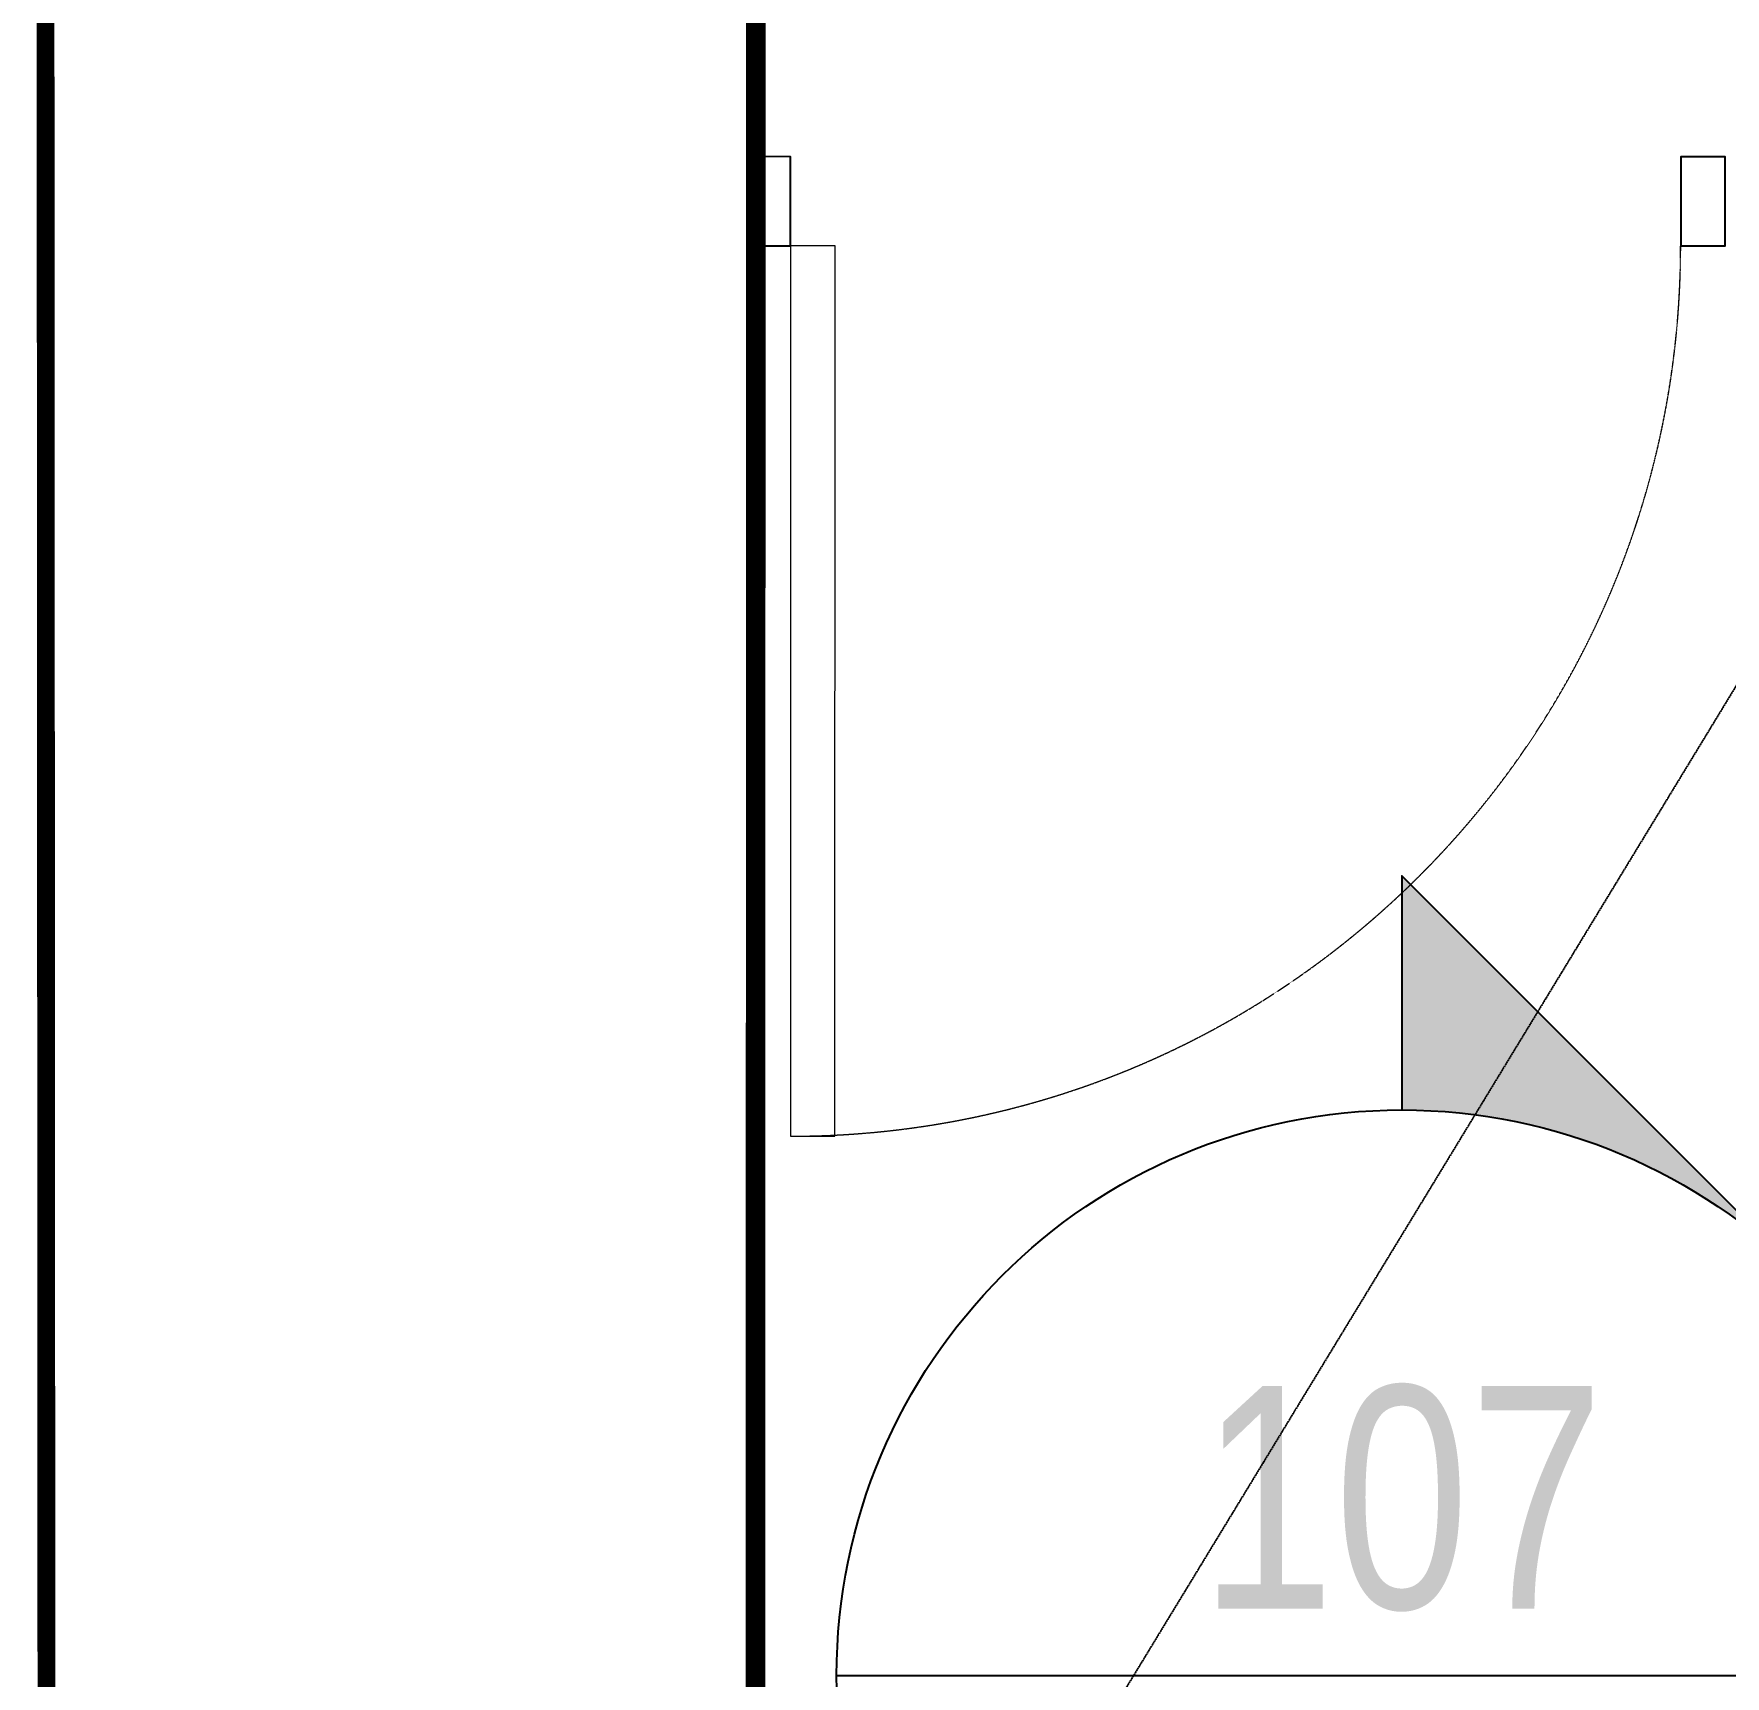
# Model space of a CAD drawing. Header units: centimetres. Extents: x -6122352 to 6876996, y -1694241 to 2592194.
# Drawn here: x 257438 to 259338, y -30400 to -28556 of the extents above; entities that cross this region are included whole.
import ezdxf
from ezdxf.enums import TextEntityAlignment as Align
from ezdxf.xclip import XClip

# ---------------------------------------------------------------- set-up
doc = ezdxf.new("R2010")
doc.units = ezdxf.units.CM
doc.header["$MEASUREMENT"] = 0
doc.header["$XCLIPFRAME"] = 2
for name, pattern in [('23585-XR-AR-END-GROUND FLOOR$0$XR-END-GROUND FLOOR PLAN$0$HIDDEN2', [0.1875, 0.125, -0.0625]), ('DASHED2', [0.375, 0.25, -0.125]), ('XR-AR-END-SETTING OUT PLAN$0$23261-XR-AR-SI-GF$0$HIDDEN', [0.375, 0.25, -0.125]), ('XR-AR-END-SETTING OUT PLAN$0$23585-XR-AR-END-GROUND FLOOR$0$23261-XR-AR-SI-GF$0$HIDDEN', [0.375, 0.25, -0.125]), ('XR-AR-END-SETTING OUT PLAN$0$23585-XR-AR-END-GROUND FLOOR$0$XR-END-GROUND FLOOR PLAN$0$HIDDEN2', [0.1875, 0.125, -0.0625])]:
    doc.linetypes.add(name, pattern=pattern)
for name, color, linetype in [('00-MI-DIM', 7, 'Continuous'), ('23585-XR-AR-BOUNDARY WALLS AND SETBACKS$0$setback', 7, 'XR-AR-END-SETTING OUT PLAN$0$23261-XR-AR-SI-GF$0$HIDDEN'), ('@MI-REF LAYER', 7, 'Continuous'), ('B_TH_4', 7, 'Continuous')]:
    doc.layers.add(name, color=color, linetype=linetype)
doc.layers.add('08-Compound Wall-3', color=5, linetype='Continuous', lineweight=25, true_color=0x0000ff)
for name, color, linetype, lineweight in [('23585-XR-AR-END-GROUND FLOOR$0$A-LOVR-PLAN', 251, 'Continuous', 9), ('A-ANNO-TEXT', 3, 'Continuous', 25), ('XR-AR-END-SETTING OUT PLAN$0$23585-XR-AR-END-GROUND FLOOR$0$A-FLOR-OVHD', 9, 'XR-AR-END-SETTING OUT PLAN$0$23585-XR-AR-END-GROUND FLOOR$0$23261-XR-AR-SI-GF$0$HIDDEN', 15), ('XR-AR-END-SETTING OUT PLAN$0$23585-XR-AR-END-GROUND FLOOR$0$A-GLAZ-SILL', 8, 'Continuous', 5), ('XR-AR-END-SETTING OUT PLAN$0$23585-XR-AR-END-GROUND FLOOR$0$A-GLAZ-WNDO', 232, 'Continuous', 9), ('XR-AR-END-SETTING OUT PLAN$0$23585-XR-AR-END-GROUND FLOOR$0$A-LOVR-PLAN', 111, 'Continuous', 9), ('XR-AR-END-SETTING OUT PLAN$0$23585-XR-AR-END-GROUND FLOOR$0$A-WALL', 7, 'Continuous', 30)]:
    doc.layers.add(name, color=color, linetype=linetype, lineweight=lineweight)
doc.styles.add('Arial Narrow', font='ARIALN.TTF', dxfattribs={"width": 0.95, "height": 500})
doc.styles.get("Standard").update_dxf_attribs({"font": 'arial.ttf'})
doc.dimstyles.new('LEADER', dxfattribs={"dimtxt": 0.18, "dimasz": 0.25, "dimexe": 0.18, "dimexo": 0.0625, "dimgap": 0.09, "dimtad": 0, "dimtih": 1, "dimtoh": 1, "dimdec": 4, "dimzin": 0, "dimdsep": 46, "dimtxsty": 'Standard', "dimblk": 'DOT', "dimcen": 0.09, "dimadec": 0, "dimazin": 0, "dimtfac": 1, "dimtdec": 4, "dimtofl": 0, "dimtmove": 0, "dimatfit": 3, "dimldrblk": 'DOT', "dimfxl": 1, "dimtolj": 1, "dimtzin": 0, "dimarcsym": 0})

# ---------------------------------------------------------------- blocks, each defined once
blk = doc.blocks.new('23585-XR-AR-BOUNDARY WALLS AND SETBACKS')
at = {"layer": '23585-XR-AR-BOUNDARY WALLS AND SETBACKS$0$setback', "ltscale": 40, "const_width": 0.05}
blk.add_lwpolyline([(496580.6473652254, 2769073.976298682), (496576.4944421992, 2769069.443943275), (496572.4410719261, 2769065.019975719), (496568.3876262872, 2769060.59632591), (496564.3340242032, 2769056.172523637), (496560.2806491082, 2769051.748750815), (496556.1261357174, 2769047.214635852), (496570.5033332864, 2769034.040914127), (496574.6580102807, 2769038.575207643), (496578.7114474207, 2769042.998848177), (496582.7648017814, 2769047.422598367), (496586.8184059503, 2769051.846602918), (496590.8715976098, 2769056.270193815), (496595.0251845858, 2769060.803090301), (496580.6473652254, 2769073.976298682)], dxfattribs=at)
blk = doc.blocks.new('A$C9d9485f6')
at = {"layer": 'A-ANNO-TEXT', "rotation": 312.4881850805905}
blk.add_blockref('23585-XR-AR-BOUNDARY WALLS AND SETBACKS', (-2377088.534775567, -1504219.252137818), dxfattribs=at)
blk = doc.blocks.new('XR-AR-END-SETTING OUT PLAN$0$23585-XR-AR-END-GROUND FLOOR$0$XR-END-GROUND FLOOR PLAN$0$A$C69996ABC')
at = {"layer": 'XR-AR-END-SETTING OUT PLAN$0$23585-XR-AR-END-GROUND FLOOR$0$A-GLAZ-SILL'}
blk.add_line((0.2499999770720933, 0.9999993968456202), (0.249999977072207, 0.0999993968456252), dxfattribs=at)
at = {"layer": 'XR-AR-END-SETTING OUT PLAN$0$23585-XR-AR-END-GROUND FLOOR$0$A-GLAZ-WNDO'}
for p, q in [((-2.292778056300904e-08, 0.9999993968456202), (-2.292778056300904e-08, 0.9499993968456231)), ((0.2499999770720933, 0.9999993968456202), (-2.292778056300904e-08, 0.9999993968456202)), ((0.1499999770722127, 0.9499993968456231), (0.1499999770722127, 0.9999993968456202)), ((0.1499999770722109, 0.999999396845622), (0.1499999770722127, 0.09999939684562342)), ((-2.292778056300904e-08, 0.9499993968456231), (0.1499999770722127, 0.9499993968456231)), ((-2.292778056300904e-08, 0.9499993968456231), (-2.292778056300904e-08, 0.1499993968456224)), ((0.1499999770722127, 0.1499993968456224), (-2.292778056300904e-08, 0.1499993968456224)), ((-2.292787470992153e-08, 0.09999939684561099), (-2.292787470992153e-08, 0.1499993968456099)), ((0.1499999770722127, 0.0999993968456252), (0.1499999770722127, 0.1499993968456224)), ((0.249999977072207, 0.0999993968456252), (-2.292778056300904e-08, 0.0999993968456252))]:
    blk.add_line(p, q, dxfattribs=at)
blk.add_lwpolyline([(-2.292779299750691e-08, 0.9499993968456231), (-2.292779299750691e-08, 0.1499993968456224), (0.04999997707220416, 0.1499993968456224), (0.04999997707220416, 0.9499993968456231)], close=True, dxfattribs=at)
blk.add_lwpolyline([(0.04999997707215442, 0.0999993968456181), (-2.292784451185526e-08, 0.0999993968456181)], dxfattribs=at)
blk = doc.blocks.new('XR-AR-END-SETTING OUT PLAN$0$23585-XR-AR-END-GROUND FLOOR$0$XR-END-GROUND FLOOR PLAN$0$A$C45491A9B')
blk.add_lwpolyline([(-50, 0), (0, 0), (0, 1000), (-50, 1000)], close=True)
at = {"color": 8, "linetype": 'XR-AR-END-SETTING OUT PLAN$0$23585-XR-AR-END-GROUND FLOOR$0$XR-END-GROUND FLOOR PLAN$0$HIDDEN2'}
blk.add_arc((0, -4.547473508864641e-13), 1000, 90, 180, dxfattribs=at)
blk = doc.blocks.new('23585-XR-AR-END-GROUND FLOOR$0$XR-END-GROUND FLOOR PLAN$0$A$C45491A9B')
blk.add_lwpolyline([(-50, 0), (0, 0), (0, 1000), (-50, 1000)], close=True)
at = {"color": 8, "linetype": '23585-XR-AR-END-GROUND FLOOR$0$XR-END-GROUND FLOOR PLAN$0$HIDDEN2'}
blk.add_arc((0, -4.547473508864641e-13), 1000, 90, 180, dxfattribs=at)
blk = doc.blocks.new('XR-AR-END-SETTING OUT PLAN')
at = {"layer": '08-Compound Wall-3'}
for points in [[(1950.044146533911, 10600.00060864944), (1900.044146533911, 10600.00060864944), (1900.044145320485, 10500.00060864944), (1950.044146842208, 10500.00060864944)], [(3000.044145816123, 10600.00056898237), (2950.044145816123, 10600.00056898237), (2950.044144602697, 10500.00056898237), (3000.04414612442, 10500.00056898237)]]:
    blk.add_lwpolyline(points, close=True, dxfattribs=at)
at = {"layer": 'XR-AR-END-SETTING OUT PLAN$0$23585-XR-AR-END-GROUND FLOOR$0$A-FLOR-OVHD', "color": 8, "ltscale": 5}
for p, q in [((3250.106041446328, 11000.02068042755), (3750.106041744351, 10499.99855422974)), ((3750.106041803956, 10999.99855422974), (3250.106041803956, 10499.99855327606))]:
    blk.add_line(p, q, dxfattribs=at)
at = {"layer": 'XR-AR-END-SETTING OUT PLAN$0$23585-XR-AR-END-GROUND FLOOR$0$A-LOVR-PLAN', "color": 8}
blk.add_lwpolyline([(1900.100967183709, 10600.00063562393), (1900.100967362523, 10500.00063371658)], dxfattribs=at)
for points in [[(1950.100967422128, 10600.00060844421), (1900.100967302918, 10600.00060892105), (1900.100966289639, 10500.00060892105), (1950.100967779756, 10500.00060939789)], [(3000.100967124104, 10600.00057029724), (2950.10096617043, 10600.0005698204), (2950.100965276361, 10500.00057029724), (3000.100966647267, 10500.0005698204)]]:
    blk.add_lwpolyline(points, close=True, dxfattribs=at)
at = {"layer": 'XR-AR-END-SETTING OUT PLAN$0$23585-XR-AR-END-GROUND FLOOR$0$A-WALL', "color": 8}
for points in [[(3850.106042101979, 10500.01968860626), (5750.107330158353, 10500.00084400177), (5750.107415214181, 10250.00188541412), (4790.107357934117, 10249.9985537529), (4790.107358291745, 10149.99855566025), (4540.107357993722, 10149.99855566025), (4540.10735835135, 10249.9985537529), (3000.102095916867, 10249.99855327606), (3000.102079048753, 11999.99910259247), (3250.104392960668, 11999.99910163879), (3250.104392841458, 11100.02067995071), (3850.106042161584, 11100.02068090439), (3850.10604198277, 10499.99947547913)], [(3750.106041803956, 10700.02068090439), (3750.106041803956, 10999.99855422974), (3450.106041863561, 11000.02068042755), (3250.106041446328, 11000.02068042755), (3250.106041803956, 10499.99855327606), (3750.106041744351, 10499.99855422974), (3750.106041803956, 10700.02068090439)]]:
    blk.add_lwpolyline(points, dxfattribs=at)
at = {"color": 8, "xscale": 1000.000000000001, "yscale": 1000.000000000001, "zscale": 1000.000000000001}
blk.add_blockref('XR-AR-END-SETTING OUT PLAN$0$23585-XR-AR-END-GROUND FLOOR$0$XR-END-GROUND FLOOR PLAN$0$A$C69996ABC', (3000.101009145379, 11899.99970579147), dxfattribs=at)
at = {"layer": '23585-XR-AR-END-GROUND FLOOR$0$A-LOVR-PLAN'}
blk.add_blockref('23585-XR-AR-END-GROUND FLOOR$0$XR-END-GROUND FLOOR PLAN$0$A$C45491A9B', (2950.044147029549, 10600.00058481902), dxfattribs=at)
at = {"layer": 'XR-AR-END-SETTING OUT PLAN$0$23585-XR-AR-END-GROUND FLOOR$0$A-LOVR-PLAN', "color": 8}
blk.add_blockref('XR-AR-END-SETTING OUT PLAN$0$23585-XR-AR-END-GROUND FLOOR$0$XR-END-GROUND FLOOR PLAN$0$A$C45491A9B', (2950.100967720151, 10600.00058603287), dxfattribs=at)
blk = doc.blocks.new('END UNIT')
at = {"xscale": 0.001, "yscale": 0.001, "zscale": 0.001}
blk.add_blockref('XR-AR-END-SETTING OUT PLAN', (-9.150201729830158, 0), dxfattribs=at)
blk = doc.blocks.new('TH_4')
blk.add_blockref('END UNIT', (495802.3053798428, 2769130.514097063))
blk = doc.blocks.new('A$C780da55d')
at = {"layer": 'B_TH_4', "xscale": 1.000039159572381, "yscale": 1.000039159572381, "zscale": 1.000039159572381}
blk.add_blockref('TH_4', (-495814.0704651335, -2769239.302089663), dxfattribs=at)
blk = doc.blocks.new('23585-XR-AR-MALDIVE-2$0$TH_4')
blk.add_blockref('A$C780da55d', (495794.655359471, 2769130.864096801))
blk = doc.blocks.new('_Dot')
at = {"color": 0, "linetype": 'ByBlock', "lineweight": -2}
blk.add_line((-0.5, 0), (-1, 0), dxfattribs=at)
at = {"color": 0, "linetype": 'ByBlock', "const_width": 0.5}
blk.add_lwpolyline([(-0.25, 0, 1), (0.25, 0, 1)], format="xyb", close=True, dxfattribs=at)
blk = doc.blocks.new('*U1433')
h = blk.add_hatch(color=94)
edge = h.paths.add_edge_path()
edge.add_line((5.939717128804604e-15, -6.350000000000011), (8.368224606966381e-15, -8.98025612106916))
edge.add_line((8.368224606966381e-15, -8.98025612106916), (8.98025612106915, 1.77635683940025e-15))
edge.add_line((8.98025612106915, 1.523523610149499e-15), (-1.243449787580175e-14, 8.980256121069147))
edge.add_line((-1.272660810163914e-14, 8.980256121069147), (-1.481004699555399e-14, 6.349999999999988))
edge.add_arc((-8.312618846878051e-15, -1.154631945610163e-14), 6.35, -89.99999999999989, 90.00000000000011, ccw=False)
at = {"color": 94}
blk.add_line((-6.35, -5.639932965095795e-15), (6.35, -1.127986593019159e-14), dxfattribs=at)
for points in [[(5.939717128804604e-15, -6.350000000000011), (8.368224606966381e-15, -8.98025612106916), (8.98025612106915, 1.523523610149499e-15), (-1.272660810163914e-14, 8.980256121069147), (-1.481004699555399e-14, 6.349999999999988, -0.9999999999999994)], [(4.490128060534561, 4.490128060534586, -0.4142135623730951), (4.490128060534575, -4.490128060534572), (8.98025612106915, 1.393137613336025e-14), (4.490128060534566, 4.490128060534586)]]:
    blk.add_lwpolyline(points, format="xyb", close=True)
blk.add_circle((-1.409983241273949e-15, -5.639932965095795e-15), 6.35, dxfattribs=at)
at = {"style": 'Arial Narrow', "width": 0.95, "flags": 8}
blk.add_attdef('VIEWNUMBER', text='', height=2.5, dxfattribs=at).set_placement((-1.409983241273949e-15, -5.639932965095795e-15), align=Align.BOTTOM_CENTER)
blk.add_attdef('SHEETNUMBER', text='', height=2.5, dxfattribs=at).set_placement((-1.409983241273949e-15, -1.587500000000005), align=Align.TOP_CENTER)

msp = doc.modelspace()

# ---------------------------------------------------------------- hatches: boundary and pattern name
at = {"layer": '@MI-REF LAYER'}
h = msp.add_hatch(dxfattribs=at)
h.set_pattern_fill('ANSI31', color=256, scale=1999.999998458916, angle=186.7183412143764)
h.set_pattern_definition([(231.7183412143764, (-2377109729.195271, -1504175463.930205), (196.2436825049419, -154.8819453021617), [])])
h.paths.add_polyline_path([(258238.6345431232, -23693.87067401649), (258236.1733345794, -37967.70156504092), (251985.9725265825, -37966.6238554892), (251986.1590092483, -37665.99425261968), (228184.7256183745, -37661.89022445171), (228184.808428029, -37962.5198730612), (221934.5629241293, -37961.44215887308), (221937.0688220707, -23687.61127508846)])

# ---------------------------------------------------------------- block references
at = {"layer": '@MI-REF LAYER', "xscale": 1000, "yscale": 1000, "zscale": 1000}
msp.add_blockref('A$C9d9485f6', (-23958.95045533385, 48155.57226163784), dxfattribs=at)

# ---------------------------------------------------------------- next in the draw order: block references
at = {"layer": '@MI-REF LAYER'}
ref = msp.add_blockref('23585-XR-AR-MALDIVE-2$0$TH_4', (496531862.6518488, 2769026790.212156), dxfattribs=dict(at, xscale=1000, yscale=1000, zscale=1000, rotation=179.990120614956))
XClip(ref).set_block_clipping_path([(495835.39537108876, 2769130.5141232912), (495835.3953539361, 2769154.454143234), (495826.3054396999, 2769154.4141747453), (495820.3055804926, 2769154.4143055174), (495814.3055779119, 2769154.414301179), (495808.30529029947, 2769154.414309184), (495802.305568452, 2769154.414292499), (495793.3573820614, 2769154.4545278503), (495793.35807989165, 2769130.514348154)])

# ---------------------------------------------------------------- next in the draw order: linework, layer by layer
at = {"layer": '@MI-REF LAYER', "const_width": 5}
msp.add_lwpolyline([(258238.634543112, -23693.87067400433), (258236.2180296548, -37967.70157294949), (251985.9725264526, -37966.6238555865), (251986.7797316914, -37665.99448723189), (228185.346340906, -37661.8904589927), (228184.8084277615, -37962.51987325845), (221934.5629241398, -37961.44215888456), (221937.0688220153, -23687.61127513919)], close=True, dxfattribs=at)

# ---------------------------------------------------------------- next in the draw order: block references
at = {"layer": '00-MI-DIM', "color": 3}
ref = msp.add_blockref('*U1433', (258974.5934134507, -30399.65754114561, 157.4610399852849), dxfattribs=dict(at, xscale=100, yscale=100, zscale=100))
ref.add_attrib('VIEWNUMBER', '107', dxfattribs={"layer": '0', "height": 250, "style": 'Arial Narrow', "width": 0.95}).set_placement((258974.5934134507, -30399.65754114561, 157.4610399852849), align=Align.BOTTOM_CENTER)
ref.add_attrib('SHEETNUMBER', 'G2-T1', dxfattribs={"layer": '0', "height": 250, "style": 'Arial Narrow', "width": 0.95}).set_placement((258974.5934134507, -30558.40754114561, 157.4610399852849), align=Align.TOP_CENTER)

# ---------------------------------------------------------------- next in the draw order: wipeouts: each hides what was drawn before it
at = {"color": 10}
msp.add_wipeout([(258238.63454312316, -23693.870674016485), (258236.1733345794, -37967.7015650409), (251985.97252658248, -37966.62385548919), (251986.15900924834, -37665.9942526197), (228184.72561837448, -37661.8902244517), (228184.80842802903, -37962.519873061196), (221934.56292412934, -37961.442158873055), (221937.06882207075, -23687.611275088457)], dxfattribs=at).dxf.layer = '@MI-REF LAYER'

# ---------------------------------------------------------------- next in the draw order: linework, layer by layer
at = {"layer": '@MI-REF LAYER', "color": 1, "const_width": 19.99999999999999}
msp.add_lwpolyline([(261137.3092878273, -18276.01519769583), (257455.8149921752, -21798.45606859434), (257449.642725403, -26112.05663703931), (257076.6261260528, -26114.61470989035), (257449.642725403, -26112.05663703931), (257455.8376982953, -38272.97657411039), (261109.9980822997, -41947.32410689986)], dxfattribs=at)

# ---------------------------------------------------------------- next in the draw order: leaders
at = {"layer": '@MI-REF LAYER', "linetype": 'DASHED2'}
msp.add_leader([(259657.5605407171, -28783.5665428809), (257032.5253774244, -33093.49667672158)], dimstyle='LEADER', dxfattribs=at)

doc.saveas('drawing.dxf')
